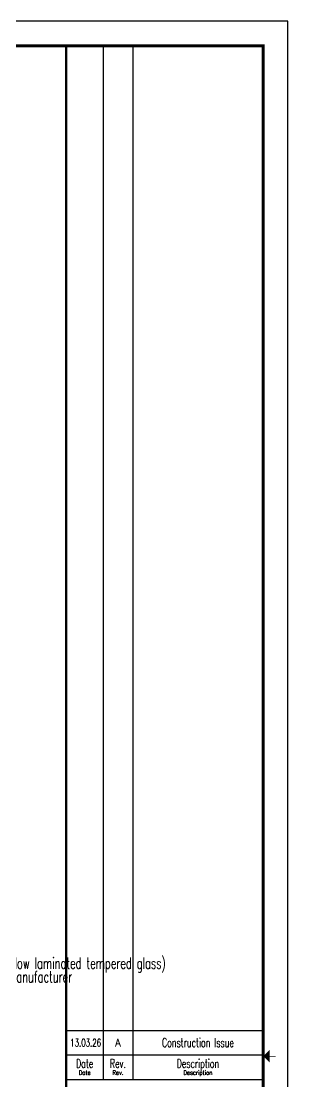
# Model space of a CAD drawing. Extents: x 824790 to 994147, y 4290613 to 4374713.
# Drawn here: x 962588 to 973415, y 4331624 to 4374713 of the extents above; entities that cross this region are included whole.
import ezdxf
from ezdxf.enums import TextEntityAlignment as Align

# ---------------------------------------------------------------- set-up
doc = ezdxf.new("R2010")
doc.units = 0
doc.header["$LTSCALE"] = 1000
doc.header["$MEASUREMENT"] = 0
doc.layers.add('A-NOTE', color=150, linetype='CONTINUOUS')
doc.layers.add('图框', color=7, linetype='CONTINUOUS')
doc.styles.add('TKZ1_tjhts.shx', font='tjromant.shx', dxfattribs={"bigfont": 'tjhts.shx'})
doc.styles.add('TKZ2_tjkts.shx', font='tjromant.shx', dxfattribs={"bigfont": 'tjkts.shx'})
doc.styles.add('TONGJI-FONT', font='simplex.shx')

# ---------------------------------------------------------------- blocks, each defined once
blk = doc.blocks.new('h-1')
at = {"layer": '图框'}
for p, q in [((2162, 399.3), (675.75, 399.3)), ((2162, -441.7), (2162, 399.3)), ((2087, 389.3), (2087, -30.7)), ((2099, 389.3), (2099, -30.7)), ((2072, -10.7), (2152, -10.7)), ((2072, -20.7), (2152, -20.7)), ((2072, -30.7), (2152, -30.7))]:
    blk.add_line(p, q, dxfattribs=at)
at = {"layer": '图框', "const_width": 1.2}
blk.add_lwpolyline([(2152, -431.7), (2152, 389.3), (700.75, 389.3), (700.75, -431.7)], close=True, dxfattribs=at)
at = {"layer": '图框'}
for points, const_width in [([(2072, 389.3), (2072, -431.7)], 1), ([(2154.61, -21.2), (2157.11, -21.2)], 0.3), ([(2072, -30.7), (2152, -30.7)], 0.6)]:
    blk.add_lwpolyline(points, dxfattribs=dict(at, const_width=const_width))
blk.add_solid([(2154.61, -23.7), (2154.61, -18.7), (2152.11, -21.2)], dxfattribs=at)
at = {"layer": '图框', "style": 'TKZ1_tjhts.shx'}
blk.add_text('A', height=3, dxfattribs=at).set_placement((2093, -15.7), align=Align.MIDDLE_CENTER)
at = {"layer": '图框'}
for s, height, style, width, p in [('Construction Issue', 3.6, 'TONGJI-FONT', 0.65, (2125.5, -15.69)), ('Date', 3.6, 'TONGJI-FONT', 0.65, (2079.5, -24.16)), ('Rev.', 3.6, 'TONGJI-FONT', 0.65, (2093, -24.16)), ('Description', 3.6, 'TONGJI-FONT', 0.65, (2125.5, -24.16)), ('Date', 1.8, 'TKZ2_tjkts.shx', 0.8, (2079.5, -27.86)), ('Rev.', 1.8, 'TKZ2_tjkts.shx', 0.8, (2093, -27.86)), ('Description', 1.8, 'TKZ2_tjkts.shx', 0.8, (2125.5, -27.86))]:
    blk.add_text(s, height=height, dxfattribs=dict(at, style=style, width=width)).set_placement(p, align=Align.MIDDLE_CENTER)
blk = doc.blocks.new('h-rq')
at = {"layer": '图框', "style": 'TKZ1_tjhts.shx', "width": 0.7}
blk.add_text('13.03.26', height=3, dxfattribs=at).set_placement((10.12, 5), align=Align.MIDDLE_CENTER)

msp = doc.modelspace()

# ---------------------------------------------------------------- block references
at = {"layer": '图框', "xscale": 100, "yscale": 100, "zscale": 100}
for name, p in [('h-1', (757214.8, 4334782.9)), ('h-rq', (964193.4, 4332712.6))]:
    msp.add_blockref(name, p, dxfattribs=at)

# ---------------------------------------------------------------- texts
at = {"layer": 'A-NOTE', "style": 'TONGJI-FONT', "width": 0.65}
for s, p in [('Steel structure canopy (hollow laminated tempered glass)', (956863.1, 4336216.8)), ('Detailed design by the manufacturer', (957363.8, 4335662.8))]:
    msp.add_text(s, height=450, dxfattribs=at).set_placement(p)

doc.saveas('drawing.dxf')
